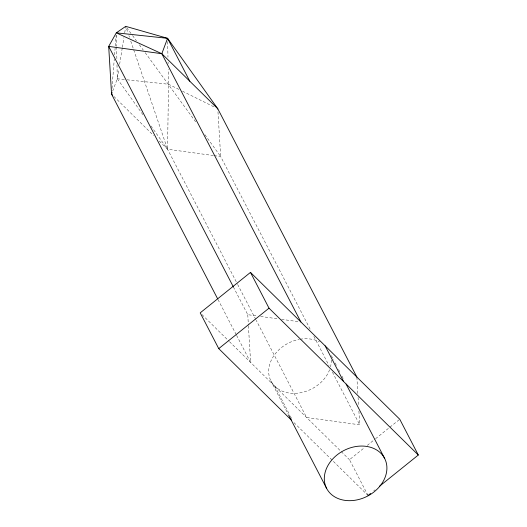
<?xml version="1.0" encoding="UTF-8"?>
<svg xmlns="http://www.w3.org/2000/svg" width="527" height="527" viewBox="0 0 527 527"><rect width="100%" height="100%" fill="white"/><g stroke="black" fill="none" stroke-linecap="round" stroke-linejoin="round"><path stroke-width="0.4" stroke-dasharray="2.63 1.98" d="M111.994 88.437L114.273 59.004M114.59 54.92L115.229 46.745M115.288 45.921L116.111 35.296M112.699 91.079L117.29 78.767L118.852 69.09M119.629 64.254L122.231 48.122M122.363 47.318L123.924 37.641M124.701 32.799L125.742 26.35L127.857 32.569M368.03 495.479L349.493 459.709L364.763 447.416M367.306 445.374L374.947 439.228M375.58 438.714L399.762 419.255M373.762 490.874L375.033 489.846M116.994 64.828L117.29 78.767L126.243 79.729M127.06 79.814L168.554 84.241L178.844 89.373M213.415 155.544L167.533 149.233L158.785 140.623M214.219 155.656L220.661 156.539L310.469 329.79M233.362 286.905L247.762 314.685L257.42 316.009M260.641 316.457L278.348 318.888M281.57 319.336L299.277 321.773M358.907 411.06L359.724 424.828L306.602 417.516L256.201 320.291M182.52 91.204L214.127 106.948M113.885 96.454L153.541 135.465M201.966 314.579L228.929 341.107M229.515 341.687L349.493 459.709M293.974 422.628L367.451 494.906M126.711 27.667L132.066 34.901M132.554 35.559L136.447 40.823M139.365 44.769L143.252 50.032M145.202 52.667L195.8 122.053M204.884 134.655L220.661 156.539L217.803 108.779M117.29 78.767L142.889 114.662M150.946 125.966L167.533 149.233L237.255 283.737M331.364 355.646L333.631 360.027M335.146 362.951L337.036 366.601M338.551 369.519L339.684 371.706M341.957 376.087L343.472 379.012M313.875 336.371L329.032 365.613M332.445 372.194L359.724 424.828M237.637 284.468L255.826 319.56M274.85 386.278L289.982 415.48M290.364 416.211L291.497 418.398M270.871 380.837L288.282 414.42M218.026 299.573L236.221 334.665M236.597 335.396L250.615 362.444L248.441 326.015M128.917 35.684L129.444 37.239M130.768 41.126L167.533 149.233L168.554 84.241L168.238 69.485M356.871 377.062L357.886 394.064M358.083 397.299L358.61 406.205M247.762 314.685L248.388 325.205M167.632 41.6L167.968 57.179M168.073 62.1L168.113 63.741M116.355 35.302L116.586 45.968M116.605 46.784L116.889 59.907M331.279 360.007A32.648 25.691 -27.4 0 1 330.501 366.871M329.599 369.737A32.648 25.691 -27.4 0 1 293.348 393.366A32.648 25.691 -27.4 0 1 268.823 368.735A32.648 25.691 -27.4 0 1 299.356 339.368M300.107 339.236A32.648 25.691 -27.4 0 1 319.434 341.766"/><path stroke-width="0.79" d="M217.651 298.842L111.553 94.162L111.678 92.521M112.719 95.308L111.553 94.162L112.126 92.62M300.891 321.99L161.822 53.708L167.566 38.319L125.742 26.35L116.302 32.845L108.694 46.396L111.553 94.162M379.486 486.263L418.306 455.025L399.762 419.255L250.477 272.4L200.207 312.854L218.745 348.624L291.642 420.329M218.745 348.624L269.014 308.17L250.477 272.4M368.03 495.479L370.58 493.43M217.803 108.779L167.566 38.319L116.302 32.845L161.822 53.708L217.803 108.779L356.871 377.062M161.822 53.708L108.694 46.396L233.362 286.905M269.014 308.17L418.306 455.025M167.566 38.319L189.812 81.244M346.12 384.117L384.717 458.582A32.648 25.691 -27.4 0 1 351.028 500.65A32.648 25.691 -27.4 0 1 331.081 460.868A32.648 25.691 -27.4 0 1 384.717 458.582M325.119 345.831L343.663 381.601M288.658 415.151L326.503 488.154"/></g></svg>
